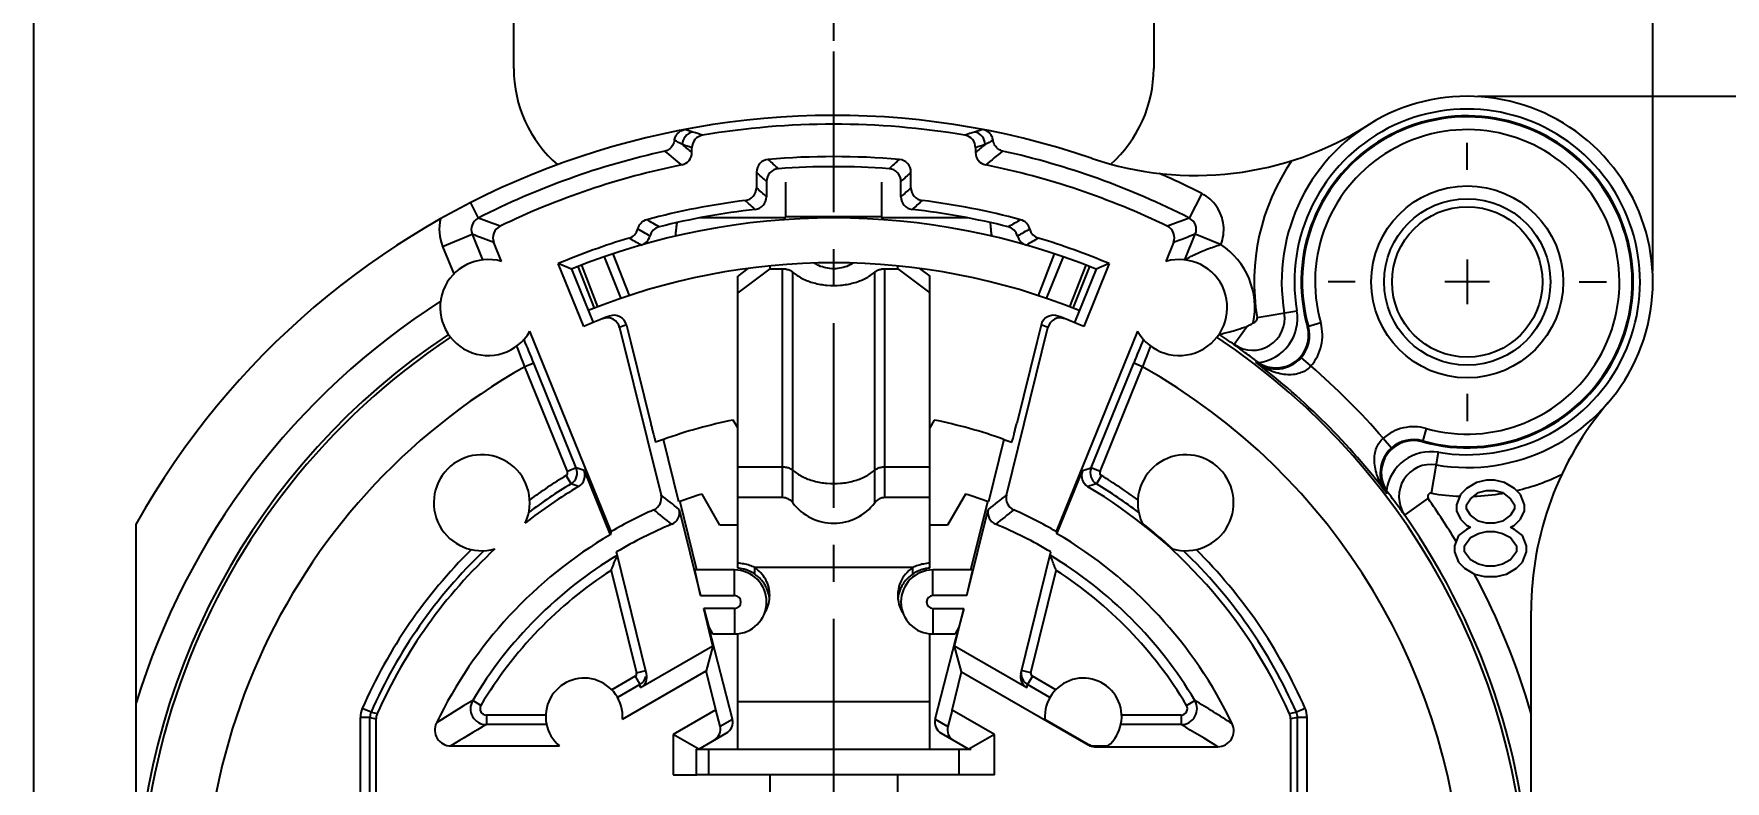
# Model space of a CAD drawing. Header units: millimetres. Extents: x 0 to 420, y 0 to 297.
# Drawn here: x 293.8 to 373.1, y 209.5 to 244.5 of the extents above; entities that cross this region are included whole.
import ezdxf

# ---------------------------------------------------------------- set-up
doc = ezdxf.new("R2010")
doc.units = ezdxf.units.MM
doc.header["$LTSCALE"] = 23.1
doc.linetypes.add('CENTER', pattern=[0.6, 0.375, -0.075, 0.075, -0.075])
doc.layers.get('0').update_dxf_attribs({"linetype": 'CONTINUOUS'})
for name, color, linetype in [('AUSFORMSCHRAEGEN', 7, 'CONTINUOUS'), ('BEZUGSACHSEN', 7, 'CONTINUOUS'), ('BOHRUNGEN', 7, 'CONTINUOUS'), ('DEFAULT_1', 7, 'CENTER'), ('FASEN', 7, 'CONTINUOUS'), ('KANTENFASEN', 7, 'CONTINUOUS'), ('RUNDUNGEN', 7, 'CONTINUOUS'), ('ZEICHNUNGSBEMASSUNGEN', 7, 'CONTINUOUS')]:
    doc.layers.add(name, color=color, linetype=linetype)
doc.styles.get("Standard").update_dxf_attribs({"font": 'txt', "width": 0.7})
doc.dimstyles.new('DIMSTYLE_10', dxfattribs={"dimtxt": 3.5, "dimasz": 3.5, "dimexe": 0.18, "dimexo": 0.0625, "dimgap": 0.09, "dimtad": 1, "dimdec": 3, "dimlfac": 0.333333, "dimdsep": 46, "dimtxsty": 'STANDARD', "dimblk": '_FILLED', "dimblk1": '_FILLED', "dimblk2": '_FILLED', "dimcen": 0.09, "dimclrt": 5, "dimadec": 0, "dimazin": 0, "dimtp": 0.2, "dimtm": 0.2, "dimtfac": 1, "dimtdec": 3, "dimtofl": 0, "dimtmove": 0, "dimatfit": 3, "dimldrblk": '_FILLED', "dimfxl": 1, "dimtolj": 1, "dimarcsym": 0})
doc.dimstyles.new('DIMSTYLE_2', dxfattribs={"dimtxt": 3.5, "dimasz": 3.5, "dimexe": 0.18, "dimexo": 0.0625, "dimgap": 0.09, "dimtad": 1, "dimdec": 5, "dimlfac": 0.333333, "dimdsep": 46, "dimtxsty": 'STANDARD', "dimblk": '_FILLED', "dimblk1": '_FILLED', "dimblk2": '_FILLED', "dimcen": 0.09, "dimclrt": 5, "dimadec": 0, "dimazin": 0, "dimtp": 0.1, "dimtm": 0.1, "dimtfac": 1, "dimtdec": 5, "dimtofl": 0, "dimtmove": 0, "dimatfit": 3, "dimldrblk": '_FILLED', "dimfxl": 1, "dimtolj": 1, "dimarcsym": 0})
doc.dimstyles.new('DIMSTYLE_8', dxfattribs={"dimtxt": 3.5, "dimasz": 3.5, "dimexe": 0.18, "dimexo": 0.0625, "dimgap": 0.09, "dimtad": 1, "dimdec": 4, "dimlfac": 0.333333, "dimdsep": 46, "dimtxsty": 'STANDARD', "dimblk": '_FILLED', "dimblk1": '_FILLED', "dimblk2": '_FILLED', "dimcen": 0.09, "dimclrt": 5, "dimadec": 0, "dimazin": 0, "dimtp": 0.2, "dimtm": 0.2, "dimtfac": 1, "dimtdec": 4, "dimtofl": 0, "dimtmove": 0, "dimatfit": 3, "dimldrblk": '_FILLED', "dimfxl": 1, "dimtolj": 1, "dimarcsym": 0})

# ---------------------------------------------------------------- blocks, each defined once
blk = doc.blocks.new('_FILLED')
at = {"color": 0, "linetype": 'BYBLOCK'}
blk.add_solid([(0, 0), (-1, 0.125), (-1, -0.125)], dxfattribs=at)
blk = doc.blocks.new('*D3')
at = {"layer": 'ZEICHNUNGSBEMASSUNGEN', "color": 2, "linetype": 'CONTINUOUS'}
for p, q in [((361.478, 241.592), (386.585, 241.592)), ((385.085, 241.592), (385.085, 222.392)), ((385.085, 203.192), (385.085, 222.392)), ((372.278, 203.192), (386.585, 203.192))]:
    blk.add_line(p, q, dxfattribs=at)
at = {"layer": 'ZEICHNUNGSBEMASSUNGEN', "color": 2, "linetype": 'CONTINUOUS', "xscale": 3.5, "yscale": 3.5, "zscale": 3.5}
for p, rotation in [((385.085, 241.592), 90), ((385.085, 203.192), 270)]:
    blk.add_blockref('_FILLED', p, dxfattribs=dict(at, rotation=rotation))
at = {"layer": 'ZEICHNUNGSBEMASSUNGEN', "color": 5, "linetype": 'CONTINUOUS', "insert": (380.68, 222.392), "char_height": 3.5, "width": 28.5, "attachment_point": 2, "rotation": 90, "line_spacing_factor": 0.9}
blk.add_mtext('\\Q15.0;12,8{\\Ftxt.shx;\\W1.000000;\\H3.500000; }[.5039]', dxfattribs=at)
blk = doc.blocks.new('*D14')
at = {"layer": 'ZEICHNUNGSBEMASSUNGEN', "color": 2, "linetype": 'CONTINUOUS'}
for p, q in [((331.278, 244.192), (331.278, 264.255)), ((369.678, 233.392), (369.678, 264.255)), ((331.278, 262.755), (350.478, 262.755)), ((369.678, 262.755), (350.478, 262.755))]:
    blk.add_line(p, q, dxfattribs=at)
at = {"layer": 'ZEICHNUNGSBEMASSUNGEN', "color": 2, "linetype": 'CONTINUOUS', "xscale": 3.5, "yscale": 3.5, "zscale": 3.5, "rotation": 180}
blk.add_blockref('_FILLED', (331.278, 262.755), dxfattribs=at)
at = {"layer": 'ZEICHNUNGSBEMASSUNGEN', "color": 2, "linetype": 'CONTINUOUS', "xscale": 3.5, "yscale": 3.5, "zscale": 3.5}
blk.add_blockref('_FILLED', (369.678, 262.755), dxfattribs=at)
at = {"layer": 'ZEICHNUNGSBEMASSUNGEN', "color": 5, "linetype": 'CONTINUOUS', "insert": (350.478, 267.161), "char_height": 3.5, "width": 26, "attachment_point": 2, "line_spacing_factor": 0.9}
blk.add_mtext('\\Q15.0;12,8{\\Ftxt.shx;\\W1.000000;\\H3.500000; }[.504]', dxfattribs=at)
blk = doc.blocks.new('*D17')
at = {"layer": 'ZEICHNUNGSBEMASSUNGEN', "color": 2, "linetype": 'CONTINUOUS'}
for p, q in [((293.778, 173.992), (293.778, 264.255)), ((331.278, 244.192), (331.278, 264.255)), ((293.778, 262.755), (312.528, 262.755)), ((331.278, 262.755), (312.528, 262.755))]:
    blk.add_line(p, q, dxfattribs=at)
at = {"layer": 'ZEICHNUNGSBEMASSUNGEN', "color": 2, "linetype": 'CONTINUOUS', "xscale": 3.5, "yscale": 3.5, "zscale": 3.5, "rotation": 180}
blk.add_blockref('_FILLED', (293.778, 262.755), dxfattribs=at)
at = {"layer": 'ZEICHNUNGSBEMASSUNGEN', "color": 2, "linetype": 'CONTINUOUS', "xscale": 3.5, "yscale": 3.5, "zscale": 3.5}
blk.add_blockref('_FILLED', (331.278, 262.755), dxfattribs=at)
at = {"layer": 'ZEICHNUNGSBEMASSUNGEN', "color": 5, "linetype": 'CONTINUOUS', "insert": (312.528, 267.161), "char_height": 3.5, "width": 26, "attachment_point": 2, "line_spacing_factor": 0.9}
blk.add_mtext('\\Q15.0;12,5{\\Ftxt.shx;\\W1.000000;\\H3.500000; }[.492]', dxfattribs=at)
blk = doc.blocks.new('*D20')
at = {"layer": 'ZEICHNUNGSBEMASSUNGEN', "color": 2, "linetype": 'CONTINUOUS'}
for p, q in [((293.778, 173.992), (293.778, 275.048)), ((369.678, 233.392), (369.678, 275.048)), ((293.778, 273.548), (331.728, 273.548)), ((369.678, 273.548), (331.728, 273.548))]:
    blk.add_line(p, q, dxfattribs=at)
at = {"layer": 'ZEICHNUNGSBEMASSUNGEN', "color": 2, "linetype": 'CONTINUOUS', "xscale": 3.5, "yscale": 3.5, "zscale": 3.5, "rotation": 180}
blk.add_blockref('_FILLED', (293.778, 273.548), dxfattribs=at)
at = {"layer": 'ZEICHNUNGSBEMASSUNGEN', "color": 2, "linetype": 'CONTINUOUS', "xscale": 3.5, "yscale": 3.5, "zscale": 3.5}
blk.add_blockref('_FILLED', (369.678, 273.548), dxfattribs=at)
at = {"layer": 'ZEICHNUNGSBEMASSUNGEN', "color": 5, "linetype": 'CONTINUOUS', "insert": (331.728, 277.954), "char_height": 3.5, "width": 26.5, "attachment_point": 2, "line_spacing_factor": 0.9}
blk.add_mtext('\\Q15.0;25,3{\\Ftxt.shx;\\W1.000000;\\H3.500000; }[.996]', dxfattribs=at)

msp = doc.modelspace()

# ---------------------------------------------------------------- linework, layer by layer
at = {"color": 7, "linetype": 'CONTINUOUS'}
for p, q in [((316.277938, 242.895465), (316.277938, 245.344061)), ((346.277938, 245.344061), (346.277938, 242.895465)), ((360.977938, 233.941801), (360.977938, 231.841801)), ((362.027938, 232.891801), (359.927938, 232.891801)), ((321.762105, 230.043973), (322.700611, 226.248025)), ((340.796398, 230.054428), (339.855264, 226.248025)), ((326.777938, 226.050646), (326.565514, 226.418575)), ((335.990361, 226.418575), (335.777938, 226.050646)), ((326.777938, 219.478533), (326.777938, 224.22604)), ((335.777938, 219.478533), (335.777938, 224.22604)), ((325.945887, 221.491801), (325.104168, 222.9497)), ((337.451707, 222.9497), (336.609988, 221.491801)), ((360.659188, 222.921588), (360.471688, 222.442864)), ((360.940438, 223.208822), (360.659188, 222.921588)), ((361.409188, 223.496056), (360.940438, 223.208822)), ((361.127938, 222.730099), (361.502938, 223.017333)), ((361.877938, 223.591801), (361.409188, 223.496056)), ((361.502938, 223.017333), (361.877938, 223.113077)), ((362.252938, 223.591801), (361.877938, 223.591801)), ((361.877938, 223.113077), (362.252938, 223.113077)), ((362.721688, 223.496056), (362.252938, 223.591801)), ((362.252938, 223.113077), (362.627938, 223.017333)), ((362.627938, 223.017333), (363.002938, 222.730099)), ((363.190438, 223.208822), (362.721688, 223.496056)), ((363.471688, 222.921588), (363.190438, 223.208822)), ((363.659188, 222.442864), (363.471688, 222.921588)), ((324.057783, 222.591784), (324.844041, 219.412037)), ((328.877938, 222.781488), (326.777938, 222.781488)), ((335.777938, 222.781488), (333.677938, 222.781488)), ((337.70683, 219.391801), (338.498092, 222.591784)), ((360.471688, 222.442864), (360.471688, 222.15563)), ((360.471688, 222.15563), (360.659188, 221.772652)), ((360.940438, 222.442864), (361.127938, 222.730099)), ((360.940438, 222.251375), (360.940438, 222.442864)), ((361.127938, 221.964141), (360.940438, 222.251375)), ((363.002938, 222.730099), (363.190438, 222.442864)), ((363.190438, 222.251375), (363.002938, 221.964141)), ((363.190438, 222.442864), (363.190438, 222.251375)), ((363.471688, 221.772652), (363.659188, 222.15563)), ((363.659188, 222.15563), (363.659188, 222.442864)), ((326.777938, 221.491801), (325.945887, 221.491801)), ((336.609988, 221.491801), (335.777938, 221.491801)), ((360.940438, 221.293928), (360.565438, 221.006694)), ((360.659188, 221.772652), (360.940438, 221.485418)), ((360.940438, 221.485418), (361.127938, 221.389673)), ((361.127938, 221.389673), (360.940438, 221.293928)), ((361.502938, 221.676907), (361.127938, 221.964141)), ((361.877938, 221.581162), (361.502938, 221.676907)), ((362.252938, 221.581162), (361.877938, 221.581162)), ((362.627938, 221.676907), (362.252938, 221.581162)), ((363.002938, 221.964141), (362.627938, 221.676907)), ((363.002938, 221.389673), (363.190438, 221.485418)), ((363.190438, 221.293928), (363.002938, 221.389673)), ((363.190438, 221.485418), (363.471688, 221.772652)), ((363.565438, 221.006694), (363.190438, 221.293928)), ((360.565438, 221.006694), (360.377938, 220.527971)), ((360.377938, 220.527971), (360.377938, 220.240737)), ((360.846688, 220.527971), (361.127938, 220.91095)), ((360.846688, 220.240737), (360.846688, 220.527971)), ((361.127938, 220.91095), (361.502938, 221.102439)), ((361.502938, 221.102439), (361.877938, 221.198184)), ((361.877938, 221.198184), (362.252938, 221.198184)), ((362.252938, 221.198184), (362.627938, 221.102439)), ((362.627938, 221.102439), (363.002938, 220.91095)), ((363.002938, 220.91095), (363.284188, 220.527971)), ((363.284188, 220.527971), (363.284188, 220.240737)), ((363.752938, 220.527971), (363.565438, 221.006694)), ((363.752938, 220.240737), (363.752938, 220.527971)), ((360.377938, 220.240737), (360.565438, 219.762013)), ((360.565438, 219.762013), (360.846688, 219.474779)), ((361.127938, 219.857758), (360.846688, 220.240737)), ((361.502938, 219.666269), (361.127938, 219.857758)), ((361.877938, 219.570524), (361.502938, 219.666269)), ((362.627938, 219.666269), (362.252938, 219.570524)), ((363.002938, 219.857758), (362.627938, 219.666269)), ((363.284188, 220.240737), (363.002938, 219.857758)), ((363.284188, 219.474779), (363.565438, 219.762013)), ((363.565438, 219.762013), (363.752938, 220.240737)), ((325.032496, 218.191801), (324.762202, 219.391801)), ((326.627938, 219.391801), (324.762202, 219.391801)), ((327.576284, 219.192938), (327.576284, 219.503521)), ((334.979658, 219.192938), (334.979658, 219.503521)), ((337.793673, 219.391801), (335.927938, 219.391801)), ((337.523379, 218.191801), (337.793673, 219.391801)), ((360.846688, 219.474779), (361.315438, 219.187545)), ((361.315438, 219.187545), (361.784188, 219.091801)), ((361.784188, 219.091801), (362.346688, 219.091801)), ((362.252938, 219.570524), (361.877938, 219.570524)), ((362.346688, 219.091801), (362.815438, 219.187545)), ((362.815438, 219.187545), (363.284188, 219.474779)), ((325.032496, 218.191801), (326.627938, 218.191801)), ((337.523379, 218.191801), (335.927938, 218.191801)), ((325.180859, 217.591801), (325.418044, 216.71104)), ((326.627938, 217.591801), (325.180859, 217.591801)), ((335.927938, 217.591801), (337.375017, 217.591801)), ((337.375017, 217.591801), (337.137832, 216.71104)), ((325.418044, 216.71104), (325.588438, 216.391801)), ((337.137832, 216.71104), (336.967438, 216.391801)), ((325.588438, 216.391801), (326.627938, 216.391801)), ((326.777938, 210.991801), (326.777938, 216.404924)), ((335.777938, 210.991801), (335.777938, 216.404924)), ((335.927938, 216.391801), (336.967438, 216.391801)), ((328.277938, 209.791801), (328.277938, 206.788131)), ((334.277938, 206.788131), (334.277938, 209.791801)), ((338.807938, 209.791801), (334.277938, 209.791801))]:
    msp.add_line(p, q, dxfattribs=at)
at = {"color": 9, "linetype": 'CONTINUOUS'}
for p, q in [((329.027938, 235.954121), (333.527938, 235.954121)), ((328.877938, 222.781488), (328.877938, 233.508967)), ((329.357938, 222.541488), (329.357938, 233.351513)), ((333.197938, 222.541488), (333.197938, 233.351513)), ((333.677938, 222.781488), (333.677938, 233.508967)), ((326.777938, 224.22604), (328.877938, 224.22604)), ((333.677938, 224.22604), (335.777938, 224.22604)), ((326.627938, 218.191801), (326.627938, 219.391801)), ((334.979658, 219.503521), (327.576284, 219.503521)), ((335.927938, 218.191801), (335.927938, 219.391801)), ((326.627938, 217.591801), (326.627938, 216.391801)), ((335.927938, 217.591801), (335.927938, 216.391801)), ((335.777938, 213.215343), (326.777938, 213.215343))]:
    msp.add_line(p, q, dxfattribs=at)
at = {"color": 7, "linetype": 'CONTINUOUS'}
for centre, radius, start, end in [((322.277938, 242.895465), 6, 180, 228.94020904), ((340.277938, 242.895465), 6, 311.60489942, 360), ((328.877938, 222.181488), 0.6, 36.86989765, 90), ((331.277938, 223.981488), 2.4, 216.86989765, 323.13010235), ((333.677938, 222.181488), 0.6, 90, 143.13010235), ((326.627938, 217.891801), 1.5, 270, 90), ((335.927938, 217.891801), 1.5, 90, 270), ((326.627938, 217.891801), 0.3, 270, 90), ((335.927938, 217.891801), 0.3, 90, 270)]:
    msp.add_arc(centre, radius, start, end, dxfattribs=at)
at = {"color": 9, "linetype": 'CONTINUOUS'}
for centre, radius, start, end in [((360.977938, 232.891801), 10.05, 283.2806773, 296.17199805), ((360.977938, 232.891801), 10.05, 260.38350436, 268.01765906), ((360.977938, 232.891801), 10.05, 271.72054972, 279.48329203), ((331.277938, 203.191801), 34.03827, 31.00035967, 35.05527224), ((331.277938, 203.191801), 34.03827, 16.11977844, 28.02635548)]:
    msp.add_arc(centre, radius, start, end, dxfattribs=at)
at = {"color": 7, "linetype": 'CONTINUOUS'}
for points, knots in [([(328.877938, 233.508967), (328.939095, 233.508967), (329.058623, 233.497072), (329.223172, 233.444784), (329.318547, 233.38597), (329.357938, 233.351513)], [0, 0, 0, 0, 0.356699511, 0.694756877, 1, 1, 1, 1]), ([(329.357938, 233.351513), (329.492494, 233.234906), (329.808458, 233.027922), (330.355658, 232.823212), (330.963567, 232.717032), (331.592308, 232.717032), (332.200218, 232.823212), (332.747417, 233.027922), (333.063381, 233.234906), (333.197938, 233.351513)], [0, 0, 0, 0, 0.129730665, 0.272067442, 0.423010226, 0.576989774, 0.727932558, 0.870269335, 1, 1, 1, 1]), ([(332.172389, 233.771836), (332.110289, 233.726406), (331.941895, 233.628567), (331.63913, 233.532853), (331.277938, 233.496704), (330.916746, 233.532853), (330.613981, 233.628567), (330.445589, 233.726404), (330.383489, 233.771834)], [0, 0, 0, 0, 0.121879936, 0.305867485, 0.500001013, 0.69413454, 0.87812209, 1, 1, 1, 1]), ([(333.197938, 233.351513), (333.237328, 233.38597), (333.332703, 233.444784), (333.497253, 233.497072), (333.616781, 233.508967), (333.677938, 233.508967)], [0, 0, 0, 0, 0.305243123, 0.643300489, 1, 1, 1, 1]), ([(327.576284, 219.503521), (327.495394, 219.542188), (327.328523, 219.609659), (327.060128, 219.677547), (326.874557, 219.701288), (326.777938, 219.707517)], [0, 0, 0, 0, 0.324639499, 0.649428229, 1, 1, 1, 1]), ([(335.777938, 219.707517), (335.678117, 219.701091), (335.487149, 219.676469), (335.219496, 219.606267), (335.055103, 219.541124), (334.979658, 219.503521)], [0, 0, 0, 0, 0.362210087, 0.69475108, 1, 1, 1, 1]), ([(327.576284, 219.192938), (327.535568, 219.220362), (327.452609, 219.271685), (327.322741, 219.33749), (327.189094, 219.39086), (327.053153, 219.43238), (326.916043, 219.462292), (326.823936, 219.474411), (326.777938, 219.478533)], [0, 0, 0, 0, 0.17189223, 0.34113817, 0.509144926, 0.675154047, 0.838290278, 1, 1, 1, 1]), ([(328.277883, 218.198219), (328.277885, 218.200159), (328.277795, 218.330845), (328.244579, 218.588823), (328.101571, 218.949798), (327.876808, 219.263756), (327.68151, 219.432996), (327.576284, 219.503521)], [0, 0, 0, 0, 0.003772858, 0.254121945, 0.501776016, 0.753047177, 1, 1, 1, 1]), ([(328.265554, 218.081894), (328.258641, 218.13669), (328.237356, 218.25433), (328.183867, 218.430637), (328.10485, 218.607989), (328.003591, 218.775456), (327.881672, 218.930926), (327.739683, 219.072641), (327.632766, 219.154894), (327.576284, 219.192938)], [0, 0, 0, 0, 0.122937354, 0.26573288, 0.409318962, 0.554272113, 0.700529071, 0.848318316, 1, 1, 1, 1]), ([(334.979658, 219.503521), (334.852762, 219.415873), (334.623996, 219.211289), (334.38967, 218.82806), (334.292247, 218.479016), (334.278186, 218.268452), (334.27821, 218.19926)], [0, 0, 0, 0, 0.301111085, 0.590183962, 0.86533175, 1, 1, 1, 1]), ([(334.979658, 219.192938), (334.923585, 219.154261), (334.816888, 219.071903), (334.674071, 218.93105), (334.552082, 218.775607), (334.451072, 218.607984), (334.372061, 218.430589), (334.320328, 218.260371), (334.299481, 218.14887), (334.29276, 218.100245)], [0, 0, 0, 0, 0.153860976, 0.303663405, 0.451944185, 0.598997429, 0.744627812, 0.889412992, 1, 1, 1, 1]), ([(335.777938, 219.478533), (335.728403, 219.474094), (335.630661, 219.460966), (335.487509, 219.428526), (335.349985, 219.384691), (335.21886, 219.33073), (335.094939, 219.267463), (335.017097, 219.218762), (334.979658, 219.192938)], [0, 0, 0, 0, 0.174143754, 0.344782273, 0.513341776, 0.678973899, 0.840741723, 1, 1, 1, 1]), ([(328.036497, 217.369648), (328.056943, 217.402025), (328.140368, 217.545368), (328.246249, 217.81931), (328.277731, 218.072475), (328.277883, 218.198219)], [0, 0, 0, 0, 0.131372351, 0.568651002, 1, 1, 1, 1]), ([(334.27821, 218.19926), (334.278235, 218.128474), (334.292619, 217.92008), (334.371926, 217.635715), (334.475765, 217.438848), (334.520865, 217.367649)], [0, 0, 0, 0, 0.241847907, 0.712010328, 1, 1, 1, 1])]:
    msp.add_open_spline(points, degree=3, knots=knots, dxfattribs=at)
at = {"color": 9, "linetype": 'CONTINUOUS'}
for points, knots in [([(328.877938, 224.22604), (328.939095, 224.22604), (329.058623, 224.214144), (329.223172, 224.161856), (329.318547, 224.103042), (329.357938, 224.068585)], [0, 0, 0, 0, 0.356699511, 0.694756877, 1, 1, 1, 1]), ([(329.357938, 224.068585), (329.491953, 223.951356), (329.808735, 223.745311), (330.355574, 223.540192), (330.963596, 223.434124), (331.592279, 223.434124), (332.200301, 223.540192), (332.74714, 223.745311), (333.063922, 223.951356), (333.197938, 224.068585)], [0, 0, 0, 0, 0.129730665, 0.272067442, 0.423010226, 0.576989774, 0.727932558, 0.870269335, 1, 1, 1, 1]), ([(333.197938, 224.068585), (333.237328, 224.103042), (333.332703, 224.161856), (333.497253, 224.214144), (333.616781, 224.22604), (333.677938, 224.22604)], [0, 0, 0, 0, 0.305243123, 0.643300489, 1, 1, 1, 1])]:
    msp.add_open_spline(points, degree=3, knots=knots, dxfattribs=at)
at = {"layer": 'AUSFORMSCHRAEGEN', "color": 7, "linetype": 'CONTINUOUS'}
for p, q in [((329.002374, 235.891801), (324.985085, 235.891801)), ((337.570791, 235.891801), (333.553503, 235.891801)), ((319.558284, 230.807914), (318.365295, 233.746596)), ((318.977938, 233.490315), (318.365295, 233.746596)), ((318.977938, 233.490315), (319.993534, 230.988603)), ((343.577938, 233.490315), (342.562341, 230.988603)), ((344.19058, 233.746596), (342.997591, 230.807914)), ((344.19058, 233.746596), (343.577938, 233.490315)), ((323.298867, 225.508262), (322.928469, 225.372341)), ((324.023216, 222.578884), (323.298867, 225.508262)), ((339.257008, 225.508262), (338.53266, 222.578884)), ((339.257008, 225.508262), (339.627406, 225.372341)), ((320.845424, 221.190878), (320.794224, 221.040659)), ((341.710451, 221.190878), (341.745301, 221.088785)), ((325.618154, 215.82331), (325.180859, 217.591801)), ((336.937721, 215.82331), (337.375017, 217.591801)), ((325.618154, 215.82331), (325.29455, 214.656019)), ((337.273998, 214.610306), (336.937721, 215.82331)), ((325.744287, 212.837214), (325.29455, 214.656019)), ((336.832569, 212.8251), (337.273998, 214.610306))]:
    msp.add_line(p, q, dxfattribs=at)
for centre, radius, start, end in [((360.977938, 232.891801), 7.781935, 254.33972964, 195.66027036), ((331.277938, 203.191801), 23.7, 101.46892606, 109.6741), ((331.277938, 203.191801), 23.7, 70.3259, 78.53107394), ((331.277938, 203.191801), 20.7, 107.35250753, 110.51604456), ((331.277938, 203.191801), 20.7, 69.48395544, 72.64749247)]:
    msp.add_arc(centre, radius, start, end, dxfattribs=at)
for points, knots in [([(322.700611, 226.248025), (322.714706, 226.191024), (322.742502, 226.079256), (322.783198, 225.916833), (322.821362, 225.767684), (322.854636, 225.635102), (322.884299, 225.531256), (322.902474, 225.442145), (322.922517, 225.409707), (322.923042, 225.370298), (322.928469, 225.372341)], [0, 0, 0, 0, 0.194643835, 0.381885325, 0.55465442, 0.706311814, 0.830978479, 0.92369875, 0.980777683, 1, 1, 1, 1]), ([(339.627406, 225.372341), (339.632818, 225.370304), (339.633348, 225.409603), (339.653338, 225.441959), (339.67147, 225.53084), (339.701066, 225.634439), (339.734281, 225.766777), (339.772432, 225.915859), (339.81321, 226.078599), (339.841098, 226.190736), (339.855264, 226.248025)], [0, 0, 0, 0, 0.019169249, 0.076095543, 0.168587466, 0.29292882, 0.444261372, 0.616854138, 0.804372615, 1, 1, 1, 1])]:
    msp.add_open_spline(points, degree=3, knots=knots, dxfattribs=at)
at = {"layer": 'BEZUGSACHSEN', "color": 7, "linetype": 'CONTINUOUS'}
for p, q in [((315.705276, 233.852575), (315.346159, 234.737184)), ((347.209716, 234.737184), (346.8506, 233.852575)), ((320.845424, 221.190878), (317.033914, 230.579749)), ((345.521962, 230.579749), (341.710451, 221.190878)), ((321.373256, 212.392059), (325.29455, 214.656019)), ((341.18262, 212.392059), (343.208921, 211.222173)), ((313.324692, 211.141801), (318.422256, 211.141801)), ((343.508875, 211.141801), (344.133619, 211.141801))]:
    msp.add_line(p, q, dxfattribs=at)
at = {"layer": 'BEZUGSACHSEN', "color": 9, "linetype": 'CONTINUOUS'}
for p, q in [((343.208921, 211.222173), (343.200011, 211.188921)), ((343.508875, 211.141801), (343.499965, 211.108549))]:
    msp.add_line(p, q, dxfattribs=at)
at = {"layer": 'BEZUGSACHSEN', "color": 7, "linetype": 'CONTINUOUS'}
for centre, radius, start, end in [((315.077938, 231.691801), 2.25, 73.81039349, 330.3800248), ((347.477938, 231.691801), 2.25, 209.6199752, 106.18960651), ((314.777938, 222.541801), 2.25, 334.94225055, 285.96707883), ((347.777938, 222.541801), 2.25, 254.03292117, 205.05774945), ((331.277938, 203.191801), 23.400733, 120.72168269, 128.17058555), ((331.277938, 203.191801), 23.400733, 47.26125617, 51.82941445), ((331.277938, 203.191801), 23.400733, 132.73874383, 156.1315319), ((319.577938, 212.521801), 1.8, 355.86660107, 230.05549481), ((342.977938, 212.521801), 1.8, 309.94450519, 184.13339893)]:
    msp.add_arc(centre, radius, start, end, dxfattribs=at)
at = {"layer": 'BEZUGSACHSEN', "color": 9, "linetype": 'CONTINUOUS'}
msp.add_arc((331.277938, 203.191801), 32.516769, 123.53643702, 195.16764187, dxfattribs=at)
at = {"layer": 'BEZUGSACHSEN', "color": 7, "linetype": 'CONTINUOUS'}
msp.add_ellipse((343.508924, 211.741892), major_axis=(-0.155317, -0.57965), ratio=0.999836763, start_param=-0.261758578, end_param=0.261758578, dxfattribs=at)
at = {"layer": 'BOHRUNGEN', "color": 7, "linetype": 'CONTINUOUS'}
for radius in [4.5, 3.525]:
    msp.add_circle((360.977938, 232.891801), radius, dxfattribs=at)
at = {"layer": 'DEFAULT_1', "color": 7, "linetype": 'CENTER'}
for p, q in [((331.277938, 208.441801), (331.277938, 243.691801)), ((360.977938, 238.141801), (360.977938, 239.416801)), ((355.727938, 232.891801), (354.452938, 232.891801)), ((366.227938, 232.891801), (367.502938, 232.891801)), ((360.977938, 227.641801), (360.977938, 226.366801))]:
    msp.add_line(p, q, dxfattribs=at)
at = {"layer": 'FASEN', "color": 7, "linetype": 'CONTINUOUS'}
for p, q in [((325.744287, 212.837214), (323.747938, 211.684621)), ((323.747938, 211.684621), (323.747938, 209.791801)), ((324.947938, 210.991801), (323.747938, 211.684621)), ((323.747938, 209.791801), (324.865431, 209.791801))]:
    msp.add_line(p, q, dxfattribs=at)
at = {"layer": 'KANTENFASEN', "color": 7, "linetype": 'CONTINUOUS'}
for p, q in [((327.249695, 233.520214), (326.777938, 233.164174)), ((328.277938, 233.508967), (326.777938, 232.376903)), ((326.777938, 224.22604), (326.777938, 233.164174)), ((328.277938, 233.638296), (328.277938, 233.508967)), ((328.277938, 233.508967), (328.877938, 233.508967)), ((333.677938, 233.508967), (334.277938, 233.508967)), ((334.277938, 233.508967), (334.277938, 233.638296)), ((334.277938, 233.508967), (335.777938, 232.376903)), ((335.306183, 233.520212), (335.777938, 233.164174)), ((335.777938, 224.22604), (335.777938, 233.164174)), ((338.807938, 211.684621), (336.832569, 212.8251)), ((338.807938, 211.684621), (337.607938, 210.991801)), ((338.807938, 209.791801), (338.807938, 211.684621))]:
    msp.add_line(p, q, dxfattribs=at)
at = {"layer": 'RUNDUNGEN', "color": 7, "linetype": 'CONTINUOUS'}
for p, q in [((324.631883, 238.96122), (324.631883, 239.176697)), ((337.923993, 239.176697), (337.923993, 238.96122)), ((327.656687, 238.032321), (327.656687, 237.302833)), ((334.899188, 237.302833), (334.899188, 238.032321)), ((328.127938, 237.597454), (328.127938, 236.88373)), ((329.027938, 235.954121), (329.027938, 237.570139)), ((333.527938, 235.954121), (333.527938, 237.570139)), ((334.427938, 236.88373), (334.427938, 237.597454)), ((319.277419, 233.610176), (320.048094, 231.656702)), ((342.507781, 231.656702), (343.278456, 233.610176)), ((321.239906, 230.750521), (323.180877, 222.900937)), ((321.557385, 230.871407), (321.762105, 230.043973)), ((339.374999, 222.900937), (341.315969, 230.750521)), ((340.99849, 230.871407), (340.796398, 230.054428)), ((350.654981, 230.808346), (350.053311, 229.950832)), ((319.572623, 224.049822), (320.794224, 221.040659)), ((341.745301, 221.088785), (342.941683, 224.035825)), ((324.033997, 222.229886), (325.032496, 218.191801)), ((337.523379, 218.191801), (338.521878, 222.229886)), ((359.151211, 222.748976), (358.046103, 221.973582)), ((298.577938, 192.109948), (298.577938, 221.548271)), ((322.508168, 214.528427), (321.097492, 220.233417)), ((340.047707, 214.528427), (341.458383, 220.233417)), ((363.977938, 203.191801), (363.977938, 217.474602)), ((326.528631, 212.404991), (325.418044, 216.71104)), ((336.027244, 212.404991), (337.137832, 216.71104)), ((325.618154, 215.82331), (322.22571, 213.864682)), ((340.330165, 213.864682), (336.937721, 215.82331)), ((337.273998, 214.610306), (343.200011, 211.188921)), ((325.950418, 212.07116), (325.744287, 212.837214)), ((336.832569, 212.8251), (336.626438, 212.059047)), ((309.827205, 207.097273), (309.827205, 212.417889)), ((324.947938, 210.991801), (326.235553, 211.735206)), ((336.320322, 211.735206), (337.607938, 210.991801)), ((352.695419, 212.410859), (352.695419, 207.064021)), ((324.827938, 210.991801), (324.827938, 209.791801)), ((324.827938, 210.991801), (337.720654, 210.991801)), ((343.499965, 211.108549), (349.284169, 211.108549)), ((334.277938, 209.791801), (324.865431, 209.791801))]:
    msp.add_line(p, q, dxfattribs=at)
at = {"layer": 'RUNDUNGEN', "color": 9, "linetype": 'CONTINUOUS'}
for p, q in [((314.247578, 236.601627), (314.614551, 235.881707)), ((348.531813, 237.032459), (347.945953, 235.883389)), ((312.941516, 234.557443), (314.331144, 235.121577)), ((314.331169, 235.121515), (314.816284, 233.926535)), ((347.743377, 233.926286), (348.229287, 235.123224)), ((349.414528, 234.642134), (348.229311, 235.123285)), ((312.941516, 234.557443), (313.467123, 233.262717)), ((320.512769, 234.068995), (321.296767, 232.118194)), ((320.929975, 234.211305), (321.683854, 232.248875)), ((340.872021, 232.248875), (341.625901, 234.211305)), ((341.259108, 232.118194), (342.043106, 234.068995)), ((319.447289, 233.676645), (320.205509, 231.718303)), ((342.350367, 231.718303), (343.108587, 233.676645)), ((351.128317, 231.222945), (352.991759, 231.538674)), ((354.108, 230.965887), (353.484874, 230.791201)), ((351.062693, 229.122592), (351.102353, 229.174572)), ((353.648165, 228.950513), (353.197879, 229.347017)), ((317.214995, 229.082256), (316.798107, 228.913016)), ((318.791806, 224.001949), (316.798231, 228.912709)), ((319.208698, 224.17118), (317.214995, 229.082256)), ((343.347181, 224.171189), (345.34088, 229.082256)), ((343.764069, 224.001949), (345.757768, 228.913016)), ((345.757768, 228.913016), (345.34088, 229.082256)), ((359.052024, 226.021862), (358.877338, 225.398737)), ((357.03665, 225.562028), (357.433154, 225.111742)), ((359.299059, 222.983023), (359.624811, 224.905622)), ((318.964626, 223.433011), (318.730789, 223.817405)), ((319.208694, 224.171189), (318.791806, 224.001949)), ((343.764069, 224.001949), (343.347181, 224.171189)), ((343.825086, 223.817405), (343.591249, 223.433011)), ((357.260709, 223.016216), (357.208729, 222.976556)), ((320.846768, 219.372706), (322.034036, 214.571208)), ((340.521839, 214.571208), (341.709105, 219.372698)), ((321.963422, 214.405272), (320.870647, 213.774359)), ((321.963422, 214.405272), (322.188388, 214.01562)), ((322.034036, 214.571208), (322.470879, 214.679227)), ((340.521839, 214.571208), (340.084996, 214.679227)), ((340.592453, 214.405272), (340.367488, 214.01562)), ((341.685228, 213.774359), (340.592453, 214.405272)), ((322.188388, 214.01562), (321.142521, 213.411789)), ((322.22571, 213.864682), (322.188388, 214.01562)), ((340.330165, 213.864682), (340.367488, 214.01562)), ((341.413354, 213.411789), (340.367488, 214.01562)), ((309.586314, 212.720583), (309.174376, 212.90154)), ((309.586314, 212.720583), (309.878511, 212.660635)), ((314.738154, 213.043665), (314.351601, 213.273915)), ((314.995856, 212.590212), (314.995856, 212.14028)), ((317.779238, 212.590212), (314.995856, 212.590212)), ((347.560019, 212.590212), (344.776637, 212.590212)), ((347.560019, 212.590212), (347.560019, 212.14028)), ((347.817721, 213.043665), (348.204275, 213.273915)), ((352.969562, 212.720583), (352.644038, 212.653774)), ((353.381499, 212.90154), (352.969562, 212.720583)), ((309.085724, 207.388822), (309.085724, 212.479306)), ((309.535655, 212.479306), (309.085724, 212.479306)), ((309.535655, 207.388822), (309.535655, 212.479306)), ((309.535655, 212.479306), (309.827205, 212.417889)), ((317.818835, 212.14028), (314.995856, 212.14028)), ((325.950418, 212.07116), (326.528631, 212.404991)), ((336.027244, 212.404991), (336.626438, 212.059047)), ((347.560019, 212.14028), (344.73704, 212.14028)), ((353.02022, 212.479306), (352.695419, 212.410859)), ((353.470151, 212.479306), (353.02022, 212.479306)), ((353.02022, 207.388822), (353.02022, 212.479306)), ((353.470151, 207.388822), (353.470151, 212.479306)), ((325.412938, 210.991801), (325.412938, 209.791801)), ((337.142938, 210.991801), (337.142938, 209.791801))]:
    msp.add_line(p, q, dxfattribs=at)
msp.add_circle((360.977938, 232.891801), 3.899996, dxfattribs=at)
at = {"layer": 'RUNDUNGEN', "color": 7, "linetype": 'CONTINUOUS'}
for centre, radius, start, end in [((360.977938, 232.891801), 8.7, 260.38350436, 189.61649564), ((331.277938, 203.191801), 37.5, 71.15203336, 150.69189076), ((331.277938, 203.191801), 37.089226, 80.46243865, 99.53756135), ((360.977938, 232.891801), 7.734765, 254.33972964, 195.66027036), ((325.231838, 239.176677), 0.599957, 99.53354281, 179.99810517), ((337.324037, 239.176677), 0.599957, 0.00188855, 80.46646341), ((348.238488, 252.876705), 15, 251.15203336, 302.51562165), ((324.032, 238.961199), 0.599882, 281.44964422, 0.00203918), ((331.277938, 203.191801), 35.571251, 85.04386666, 94.95613308), ((338.523875, 238.961199), 0.599882, 179.99796082, 258.55035578), ((331.277938, 203.191801), 35.896055, 101.4516834, 115.82514811), ((328.256656, 238.032329), 0.599969, 94.95540917, 180.00071164), ((328.727906, 237.597461), 0.599969, 94.23806739, 180.00073878), ((331.277938, 203.191801), 35.1, 85.7611937, 94.23880617), ((333.827969, 237.597461), 0.599969, 359.99926015, 85.76192756), ((334.299219, 238.032329), 0.599969, 359.99928617, 85.04458049), ((331.277938, 203.191801), 35.896055, 64.17485123, 78.5483166), ((327.056717, 237.302826), 0.59997, 277.0538221, 0.00064524), ((335.499158, 237.302826), 0.59997, 179.99935476, 262.9461779), ((331.277938, 203.191801), 33.771251, 97.05446734, 105.03868127), ((327.527968, 236.883723), 0.599969, 276.35032438, 0.00066753), ((335.027907, 236.883723), 0.599969, 179.99933247, 263.64967562), ((331.277938, 203.191801), 33.771251, 74.96131873, 82.94553266), ((315.901968, 234.962854), 0.599875, 115.82219781, 202.09815945), ((331.277938, 203.191801), 32.7, 67.90479086, 112.09520914), ((322.670944, 235.22699), 0.599972, 105.03811035, 165.93370724), ((331.277938, 203.191801), 33.3, 96.35099191, 104.227914), ((331.277938, 203.191801), 33.3, 75.772086, 83.64900809), ((339.884937, 235.226996), 0.599966, 14.06593021, 74.9622522), ((346.653907, 234.962854), 0.599875, 337.90182983, 64.17778149), ((331.277938, 203.191801), 33.171251, 106.81773495, 112.90921504), ((321.506984, 235.518625), 0.599966, 286.81685012, 345.93405765), ((322.081107, 235.196618), 0.6, 286.03241225, 345.13426445), ((323.240943, 234.888752), 0.6, 104.227914, 165.13426441), ((339.314933, 234.888752), 0.6, 14.86573559, 75.772086), ((340.474768, 235.196618), 0.6, 194.86573555, 253.96758775), ((341.048896, 235.51863), 0.599973, 194.06628857, 253.18280366), ((331.277938, 203.191801), 33.171251, 67.09078496, 73.18226505), ((331.277938, 203.191801), 30.6, 67.90474901, 112.09525099), ((331.277938, 203.191801), 30, 110.51438099, 112.99526901), ((320.657443, 230.606467), 0.600016, 13.89151488, 111.17936103), ((320.974929, 230.727378), 0.6, 13.88895616, 110.51438099), ((341.580946, 230.727378), 0.6, 69.48561901, 166.11104384), ((341.898432, 230.606467), 0.600016, 68.82064355, 166.10848562), ((331.277938, 203.191801), 30, 67.00473099, 69.48561901), ((350.921268, 231.187864), 1.5, 234.94472776, 9.61649564), ((352.023161, 230.381425), 1.518065, 237.13299276, 15.66027036), ((352.023161, 230.381425), 1.565235, 318.63417498, 15.66027036), ((331.277938, 203.191801), 32.687024, 123.55023055, 180), ((141.461288, 157.748949), 189.678165, 22.0907995, 22.45437689), ((521.08233, 157.75397), 189.66492, 157.54561039, 157.9092132), ((331.277938, 203.191801), 32.688841, 54.94472776, 56.44974338), ((328.687955, 199.894503), 36.874362, 52.85705826, 54.04271012), ((326.417666, 196.874878), 40.652233, 52.61152586, 52.87615161), ((352.00839, 230.394349), 1.584854, 233.36497968, 318.63645613), ((352.014942, 230.368739), 1.502949, 232.61273942, 237.1337246), ((331.277938, 203.191801), 32.616598, 37.3430193, 52.6569807), ((378.977938, 217.474602), 15, 139.41958134, 180), ((358.467562, 223.937024), 1.518065, 74.33972964, 212.86700724), ((358.467562, 223.937024), 1.565235, 74.33972964, 131.36582502), ((358.480486, 223.922252), 1.584855, 131.3635516, 216.63499306), ((319.016807, 223.824156), 0.59988, 300.71934613, 22.09754663), ((343.497499, 223.810159), 0.599879, 157.90244555, 239.34899697), ((359.274001, 222.835131), 1.5, 80.38350436, 215.05527224), ((322.598503, 222.756896), 0.599923, 293.92326739, 13.89236381), ((339.957373, 222.756896), 0.599923, 166.10763619, 246.07673261), ((331.277938, 203.191801), 23.367481, 23.88614966, 59.3466523), ((358.45497, 223.928869), 1.503062, 212.86700886, 217.38703039), ((327.324604, 200.117233), 37.689946, 35.96804577, 37.41340748), ((331.277938, 203.191801), 20.803945, 113.92294251, 120.09717142), ((323.451625, 222.085844), 0.599921, 292.50062573, 13.89252511), ((339.10425, 222.085844), 0.599921, 166.10747489, 247.49937427), ((331.277938, 203.191801), 20.803945, 59.90282858, 66.07705749), ((331.277938, 203.191801), 19.850898, 112.50036497, 120.85355797), ((331.277938, 203.191801), 19.850898, 59.14644203, 67.49963503), ((331.277938, 203.191801), 32.688322, 0, 35.05527224), ((331.277938, 203.191801), 20.7, 120.42829214, 154.14583659), ((331.277938, 203.191801), 20.733252, 25.70211795, 59.6780243), ((321.888456, 214.535225), 0.599957, 299.99486473, 346.17361953), ((340.667314, 214.535155), 0.599838, 175.3420312, 240.01050443), ((313.32454, 211.891592), 0.749785, 154.13428537, 270.01155123), ((349.284319, 211.85834), 0.749785, 269.98853202, 25.7135859)]:
    msp.add_arc(centre, radius, start, end, dxfattribs=at)
at = {"layer": 'RUNDUNGEN', "color": 9, "linetype": 'CONTINUOUS'}
for centre, radius, start, end in [((360.977938, 232.891801), 8.099997, 260.38350436, 189.61649564), ((316.287347, 225.448889), 15.966449, 60.36229476, 61.88316399), ((324.783031, 239.326393), 0.600053, 100.20257617, 179.99533047), ((321.641277, 230.451438), 9.940325, 72.21963645, 74.56010476), ((309.465643, 192.496365), 49.800502, 71.66383048, 72.21531915), ((353.090232, 192.496365), 49.800502, 107.78468085, 108.33616952), ((340.918839, 230.437349), 9.955037, 105.43339693, 107.77884411), ((337.772866, 239.326411), 0.600029, 0.00295753, 79.79913582), ((346.239119, 225.501967), 15.905771, 118.1045376, 119.6401755), ((360.977938, 232.891801), 7.134783, 254.33972964, 195.66027036), ((331.277938, 203.191801), 36.691939, 102.45344537, 117.0098371), ((251.288601, 150.724631), 113.979044, 50.26318335, 50.77485197), ((250.965592, 148.874312), 116.371703, 50.72628496, 51.0112125), ((308.887788, 192.726862), 49.045527, 71.27599577, 71.82882301), ((411.590577, 148.873951), 116.372169, 128.98878774, 129.27371414), ((353.668087, 192.726862), 49.045526, 108.17117699, 108.72400423), ((411.273169, 150.717487), 113.988306, 129.222865, 129.73679947), ((331.277938, 203.191801), 36.695541, 62.98491871, 77.54211018), ((258.341716, 162.445309), 102.557114, 47.12024181, 47.47848462), ((257.607795, 160.322154), 105.432769, 47.61309335, 47.96434636), ((404.94808, 160.322154), 105.432769, 132.03565365, 132.38690667), ((404.214159, 162.445309), 102.557114, 132.52151539, 132.8797582), ((331.277938, 203.191801), 37.985344, 62.98494866, 66.29457693), ((360.977938, 232.891801), 9.99, 145.32688177, 189.61649564), ((259.702186, 160.418392), 102.611069, 48.17592038, 48.52806451), ((403.014923, 160.237097), 102.853687, 131.47235123, 131.82366469), ((260.508276, 162.643304), 99.619258, 47.66807365, 48.02799188), ((402.192767, 162.482938), 99.83557, 131.97239841, 132.33153681), ((314.887113, 235.347293), 2.09981, 166.12685222, 202.09558055), ((314.886174, 235.347537), 0.599257, 116.95512378, 202.15825249), ((277.994244, 135.117988), 107.211803, 69.44289704, 70.02747075), ((276.620508, 156.179121), 91.906668, 59.62522741, 60.04215141), ((385.935367, 156.179121), 91.906668, 119.95784861, 120.3747726), ((384.576101, 135.07916), 107.25324, 109.97007858, 110.55705718), ((347.674172, 235.349204), 0.599344, 337.84944344, 63.0322112), ((278.208835, 138.19358), 103.440073, 68.95981704, 69.56098071), ((275.588912, 153.819027), 93.304623, 59.9960204, 60.39675815), ((276.048161, 154.926791), 92.689359, 59.80838219, 60.21666574), ((386.507729, 154.926765), 92.689389, 119.78333431, 120.19160361), ((387.072202, 153.635298), 93.516357, 119.60369599, 120.00352641), ((384.043745, 138.995056), 102.583137, 110.43387731, 111.04279363), ((347.477938, 231.691801), 3.54, 348.38810896, 56.59778524), ((331.277938, 203.191801), 34.186967, 122.62360142, 163.0392587), ((350.921268, 231.187864), 2.1, 277.60867236, 9.61649564), ((331.860333, 203.335863), 29.399947, 110.51429271, 111.17634668), ((330.695541, 203.335861), 29.39995, 68.82365337, 69.48570728), ((350.921268, 231.187864), 0.21, 276.62230396, 9.61649564), ((352.023161, 230.381425), 2.165181, 318.6268997, 15.66027036), ((331.277938, 203.191801), 32.516769, 297.8331711, 56.46356298), ((203.294694, 185.312082), 121.589747, 21.01350556, 21.50545423), ((459.219398, 185.328563), 121.544831, 158.49455337, 158.98652713), ((331.277938, 203.191801), 29.516883, 119.37754044, 192.6772724), ((331.277938, 203.191801), 29.516883, 302.57553191, 60.62254108), ((331.277938, 203.191801), 34.116541, 40.97282227, 49.02717058), ((358.467562, 223.937024), 2.165192, 74.33972964, 131.37213265), ((359.274001, 222.835131), 2.1, 80.38350436, 172.39132764), ((331.277938, 203.191801), 24.142214, 121.31335351, 126.18685524), ((318.652848, 223.945534), 0.149973, 301.31192976, 22.09663329), ((318.652655, 223.945598), 0.60006, 301.32561378, 22.08193055), ((296.259415, 154.745064), 73.120825, 71.40773862, 71.70833896), ((366.648723, 153.693918), 74.229425, 108.29517281, 108.62514563), ((343.90322, 223.945598), 0.60006, 157.9170536, 238.6755231), ((343.903029, 223.945533), 0.149973, 157.90339101, 238.68739233), ((331.277938, 203.191801), 24.142214, 53.81314476, 58.68664649), ((331.277938, 203.191801), 23.692282, 121.31335352, 127.11720207), ((295.737108, 155.979554), 71.340637, 70.69401611, 70.99891365), ((233.477809, 107.981404), 145.784561, 51.59878052, 52.02536811), ((430.080226, 106.707328), 147.40554, 127.97697617, 128.39887269), ((366.41393, 157.140275), 70.111343, 108.99710485, 109.34282049), ((331.277938, 203.191801), 23.692282, 52.88279793, 58.68661761), ((359.274001, 222.835131), 0.149997, 80.38350436, 215.05527224), ((241.112366, 119.997348), 130.86947, 50.88158213, 51.35370237), ((422.128352, 119.148081), 131.960457, 128.64825005, 129.116467), ((331.277938, 203.191801), 24.142214, 134.72261068, 156.28488672), ((331.277938, 203.191801), 23.692282, 133.79212731, 156.28488672), ((331.277938, 203.191801), 19.70152, 120.98612631, 149.22000392), ((331.277938, 203.191801), 19.70152, 30.77999608, 59.01387369), ((331.277938, 203.191801), 23.692282, 23.71511328, 46.20787269), ((331.277938, 203.191801), 24.142214, 23.71511328, 45.27740455), ((331.277938, 203.191801), 19.251589, 122.80822501, 149.22000392), ((331.277938, 203.191801), 19.251589, 30.77999608, 57.19176699), ((321.888374, 214.535206), 0.150047, 300.00995751, 13.88326815), ((340.667504, 214.535198), 0.150047, 166.1139741, 239.98727252), ((310.135633, 212.479292), 1.049909, 156.28567888, 179.99920785), ((310.135436, 212.479334), 0.59978, 156.28241049, 180.00264557), ((337.959605, 173.302862), 46.422216, 120.56726853, 123.03881815), ((314.996169, 212.890337), 0.750061, 149.24347969, 269.97612001), ((314.995793, 212.890129), 0.299913, 149.20764182, 270.0121742), ((347.559712, 212.890346), 0.75006, 270.02347172, 30.75617003), ((347.560084, 212.89013), 0.299913, 269.9876113, 30.79219937), ((324.569038, 173.257964), 46.474723, 56.88400653, 59.43197312), ((352.420429, 212.479331), 0.59979, 359.99756957, 23.71740676), ((352.420224, 212.479288), 1.049927, 0.00099509, 23.71411819), ((337.288067, 172.932905), 45.101666, 119.62134201, 122.09459791), ((325.242926, 172.890311), 45.15099, 57.82798943, 60.37792503)]:
    msp.add_arc(centre, radius, start, end, dxfattribs=at)
at = {"layer": 'RUNDUNGEN', "color": 7, "linetype": 'CONTINUOUS'}
for centre, major_axis, ratio, start_param, end_param in [((321.92571, 214.384402), (-0.144048, 0.582554), 0.999834991, -2.860445885, -1.570796327), ((340.630165, 214.384402), (0.144048, 0.582554), 0.999834991, 1.570796327, 2.860445885), ((325.364747, 211.925266), (-0.587134, 0.152711), 0.978214841, -3.923319989, -2.633692866), ((325.924314, 212.248332), (0.602079, 0.16507), 0.958355392, -1.3041735, -0.014546378), ((336.631561, 212.248332), (0.602079, -0.16507), 0.958355392, -3.127046276, -1.837419154), ((337.212109, 211.913153), (0.587134, 0.152711), 0.978214841, -3.649492441, -2.359865318), ((343.500014, 211.70864), (0.155317, 0.57965), 0.999836763, -3.403351232, -2.879834075)]:
    msp.add_ellipse(centre, major_axis=major_axis, ratio=ratio, start_param=start_param, end_param=end_param, dxfattribs=at)
for points, knots in [([(323.81187, 239.531109), (323.800424, 239.443328), (323.742359, 239.280935), (323.575373, 239.103073), (323.435623, 239.038037), (323.365458, 239.020435)], [0, 0, 0, 0, 0.371192258, 0.696672509, 1, 1, 1, 1]), ([(323.81187, 239.531109), (323.819257, 239.587758), (323.852247, 239.704189), (323.954746, 239.860024), (324.105812, 239.977498), (324.226377, 240.022893), (324.287392, 240.03447)], [0, 0, 0, 0, 0.232764059, 0.485079709, 0.746969642, 1, 1, 1, 1]), ([(338.746201, 239.532281), (338.738537, 239.589663), (338.704668, 239.707016), (338.600817, 239.862352), (338.450082, 239.978811), (338.330297, 240.022739), (338.269777, 240.034224)], [0, 0, 0, 0, 0.235994058, 0.489583068, 0.748886584, 1, 1, 1, 1]), ([(339.193974, 239.023338), (339.123931, 239.040758), (338.984259, 239.10524), (338.816648, 239.28225), (338.757932, 239.444446), (338.746201, 239.532281)], [0, 0, 0, 0, 0.302859215, 0.628163205, 1, 1, 1, 1]), ([(323.86644, 235.040815), (323.867376, 235.049231), (323.871016, 235.082153), (323.878914, 235.154942), (323.89179, 235.274677), (323.909907, 235.44428), (323.924546, 235.581655), (323.933279, 235.663667), (323.934092, 235.671303)], [0, 0, 0, 0, 0.040064831, 0.156703435, 0.346388868, 0.609802689, 0.963669812, 1, 1, 1, 1]), ([(328.944241, 235.80842), (328.955891, 235.809254), (328.968722, 235.854269), (329.004517, 235.889648), (329.027938, 235.933312), (329.027938, 235.954121)], [0, 0, 0, 0, 0.207187962, 0.630873769, 1, 1, 1, 1]), ([(333.611408, 235.808706), (333.599879, 235.80953), (333.587094, 235.854375), (333.551353, 235.889637), (333.527938, 235.933311), (333.527938, 235.954121)], [0, 0, 0, 0, 0.205463715, 0.630068892, 1, 1, 1, 1]), ([(338.689435, 235.040815), (338.688499, 235.049232), (338.684859, 235.082155), (338.676961, 235.154947), (338.664083, 235.274688), (338.645966, 235.4443), (338.631327, 235.581672), (338.622595, 235.663678), (338.621784, 235.671303)], [0, 0, 0, 0, 0.040066831, 0.156711182, 0.346405975, 0.609833248, 0.963720406, 1, 1, 1, 1]), ([(347.743377, 233.926286), (347.767694, 233.940647), (347.847001, 233.986687), (348.001194, 234.071425), (348.220724, 234.182247), (348.485139, 234.302984), (348.782057, 234.424624), (349.095038, 234.539183), (349.308861, 234.609418), (349.414528, 234.642134)], [0, 0, 0, 0, 0.046500892, 0.150991594, 0.28965748, 0.451325802, 0.629490237, 0.817861653, 1, 1, 1, 1]), ([(349.343965, 230.434644), (349.354464, 230.450228), (349.447856, 230.436197), (349.59524, 230.500932), (349.876631, 230.553059), (350.236164, 230.666394), (350.507294, 230.755459), (350.654981, 230.808346)], [0, 0, 0, 0, 0.0413173, 0.166071421, 0.374079377, 0.655072152, 1, 1, 1, 1]), ([(350.656955, 230.811159), (350.693927, 230.82344), (350.76001, 230.862952), (350.860816, 230.910979), (350.919358, 230.955319), (350.945486, 230.979265)], [0, 0, 0, 0, 0.348795474, 0.682695791, 1, 1, 1, 1]), ([(350.339919, 229.742638), (350.318192, 229.758389), (350.251495, 229.806585), (350.155344, 229.875116), (350.081215, 229.928311), (350.052352, 229.949467)], [0, 0, 0, 0, 0.227274777, 0.696920422, 1, 1, 1, 1]), ([(358.035604, 221.966215), (358.01444, 221.99509), (357.961236, 222.069231), (357.892698, 222.165392), (357.844503, 222.232088), (357.828753, 222.253813)], [0, 0, 0, 0, 0.303169887, 0.772768462, 1, 1, 1, 1]), ([(320.846816, 219.372511), (320.865716, 219.420122), (320.904102, 219.516694), (320.962501, 219.660248), (321.016833, 219.799015), (321.058151, 219.888328), (321.072663, 219.93114)], [0, 0, 0, 0, 0.25503769, 0.517590115, 0.770710635, 1, 1, 1, 1]), ([(321.072663, 219.93114), (321.084273, 219.965393), (321.096562, 220.016282), (321.139167, 220.064881), (321.134959, 220.081895)], [0, 0, 0, 0, 0.677653369, 1, 1, 1, 1]), ([(341.470538, 219.961906), (341.461193, 219.989486), (341.451448, 220.029989), (341.41765, 220.068687), (341.420916, 220.081895)], [0, 0, 0, 0, 0.685634988, 1, 1, 1, 1]), ([(341.709059, 219.372511), (341.692744, 219.413611), (341.659694, 219.496448), (341.610201, 219.619968), (341.560752, 219.740793), (341.516019, 219.85458), (341.482291, 219.927218), (341.470538, 219.961906)], [0, 0, 0, 0, 0.208641246, 0.420755696, 0.628033052, 0.823903056, 1, 1, 1, 1]), ([(309.878511, 212.660635), (309.870024, 212.641455), (309.857852, 212.600437), (309.837729, 212.562692), (309.827205, 212.543825)], [0, 0, 0, 0, 0.492595979, 1, 1, 1, 1]), ([(309.827205, 212.543825), (309.829309, 212.522597), (309.832614, 212.480486), (309.827205, 212.43859), (309.827205, 212.417889)], [0, 0, 0, 0, 0.507506022, 1, 1, 1, 1]), ([(352.695419, 212.536889), (352.684879, 212.555767), (352.664727, 212.593535), (352.652537, 212.634582), (352.644037, 212.653774)], [0, 0, 0, 0, 0.507412503, 1, 1, 1, 1]), ([(352.695419, 212.410859), (352.695419, 212.431575), (352.690001, 212.473502), (352.693312, 212.515644), (352.695419, 212.536889)], [0, 0, 0, 0, 0.492483038, 1, 1, 1, 1])]:
    msp.add_open_spline(points, degree=3, knots=knots, dxfattribs=at)
at = {"layer": 'RUNDUNGEN', "color": 9, "linetype": 'CONTINUOUS'}
for points, knots in [([(349.42682, 234.647187), (349.48411, 234.78836), (349.564737, 235.089552), (349.571106, 235.557705), (349.462137, 236.016329), (349.244272, 236.43382), (348.931025, 236.785277), (348.67049, 236.961759), (348.531813, 237.032459)], [0, 0, 0, 0, 0.163848116, 0.331347307, 0.498574615, 0.665635743, 0.832598366, 1, 1, 1, 1]), ([(353.647958, 228.95033), (353.588864, 228.883514), (353.449149, 228.759961), (353.192224, 228.62513), (352.890082, 228.54669), (352.554302, 228.530598), (352.195322, 228.577976), (351.820077, 228.689732), (351.43399, 228.868891), (351.185667, 229.030001), (351.062693, 229.122592)], [0, 0, 0, 0, 0.094608784, 0.195595465, 0.305029248, 0.423019644, 0.54997707, 0.687305585, 0.836729074, 1, 1, 1, 1]), ([(357.208729, 222.976556), (357.115323, 223.100614), (356.953231, 223.350781), (356.773935, 223.738879), (356.663061, 224.114281), (356.616652, 224.472025), (356.633256, 224.806244), (356.711739, 225.107121), (356.846369, 225.363338), (356.969716, 225.502782), (357.036491, 225.561849)], [0, 0, 0, 0, 0.164707375, 0.314865387, 0.451987148, 0.57830071, 0.695718069, 0.804759066, 0.905444208, 1, 1, 1, 1])]:
    msp.add_open_spline(points, degree=3, knots=knots, dxfattribs=at)

# ---------------------------------------------------------------- dimensions: what is measured, and where the dimension line sits
at = {"layer": 'ZEICHNUNGSBEMASSUNGEN', "color": 2, "linetype": 'CONTINUOUS'}
for base, p1, dimstyle, picture, middle in [((369.677938, 273.548248), (293.777938, 173.991801), 'DIMSTYLE_10', '*D20', (328.915438, 276.204115)), ((369.677938, 262.754819), (331.277938, 244.191801), 'DIMSTYLE_8', '*D14', (347.727938, 265.410686))]:
    dim = msp.add_linear_dim(base=base, p1=p1, p2=(369.677938, 233.391801), dimstyle=dimstyle, dxfattribs=at)
    dim.commit()
    dim.dimension.update_dxf_attribs({"geometry": picture, "text_midpoint": middle, "dimtype": 160})
for base, p1, p2, angle, dimstyle, picture, middle in [((293.777938, 262.754819), (331.277938, 244.191801), (293.777938, 173.991801), 180, 'DIMSTYLE_10', '*D17', (309.840438, 265.410686)), ((385.085485, 241.591801), (372.277938, 203.191801), (361.477938, 241.591801), 90, 'DIMSTYLE_2', '*D3', (383.997876, 219.93331))]:
    dim = msp.add_linear_dim(base=base, p1=p1, p2=p2, angle=angle, dimstyle=dimstyle, dxfattribs=at)
    dim.commit()
    dim.dimension.update_dxf_attribs({"geometry": picture, "text_midpoint": middle, "dimtype": 160})

doc.saveas('drawing.dxf')
